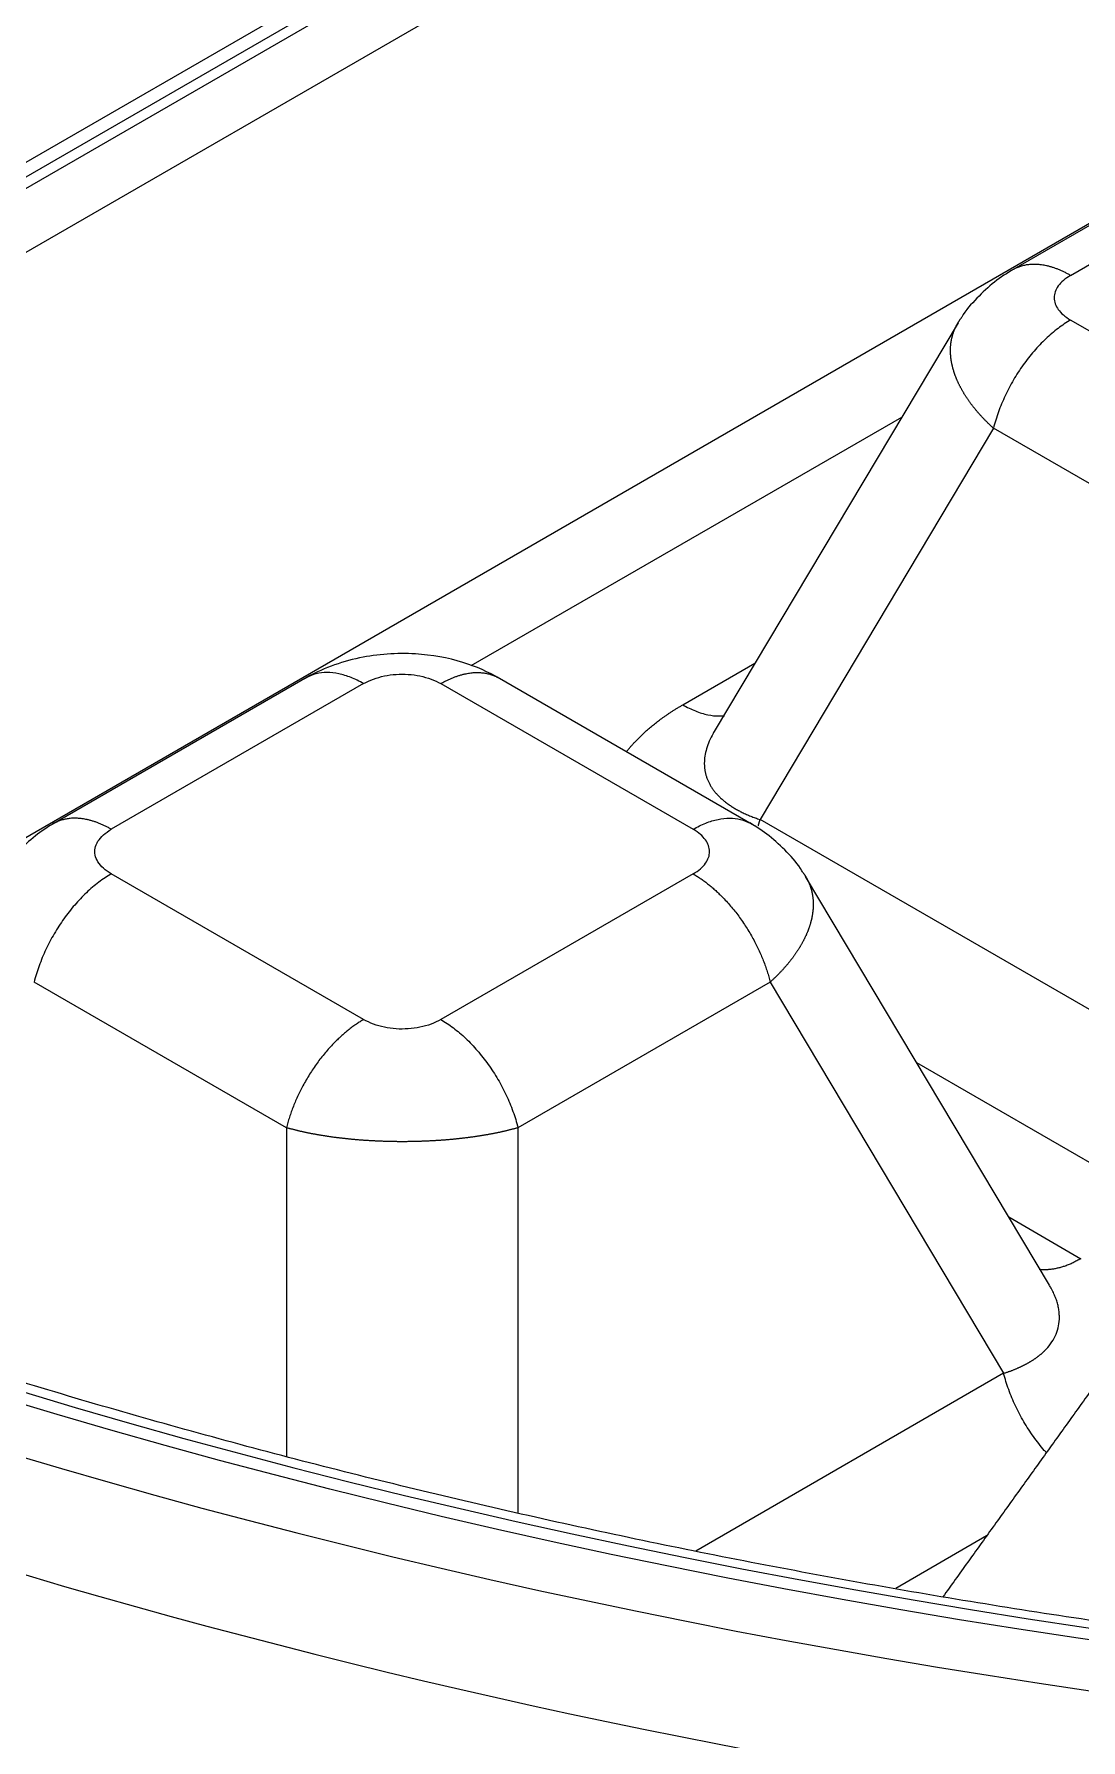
# Model space of a CAD drawing. Header units: millimetres. Extents: x -1286 to 291, y 5350 to 5880.
# Drawn here: x -803.65 to -785.42, y 5566.83 to 5596.53 of the extents above; entities that cross this region are included whole.
import ezdxf

# ---------------------------------------------------------------- set-up
doc = ezdxf.new("R2010")
doc.units = ezdxf.units.MM
doc.layers.add('粗实线层', color=7, linetype='Continuous', lineweight=35)

msp = doc.modelspace()

# ---------------------------------------------------------------- linework, layer by layer
at = {"layer": '粗实线层', "lineweight": 25}
for p, q in [((-767.335, 5615.085, 2078.952), (-824.895, 5581.853, 2078.952)), ((-824.723, 5581.754, 2078.952), (-767.164, 5614.986, 2078.952)), ((-767.666, 5615.149, 2078.952), (-824.67, 5582.238, 2078.952)), ((-766.639, 5614.174, 2078.952), (-823.376, 5581.417, 2078.952)), ((-766.639, 5603.987, 2078.952), (-813.946, 5576.674, 2078.952)), ((-782.153, 5594.996, 2078.952), (-786.632, 5592.409, 2078.952)), ((-785.604, 5592.324, 2078.952), (-781.211, 5594.859, 2078.952)), ((-787.563, 5591.502, 2078.952), (-791.806, 5584.386, 2078.952)), ((-781.211, 5589.012, 2078.952), (-785.604, 5591.548, 2078.952)), ((-788.547, 5589.852, 2078.952), (-796.042, 5585.525, 2078.952)), ((-786.947, 5589.665, 2078.952), (-791.01, 5582.852, 2078.952)), ((-782.555, 5587.129, 2078.952), (-786.947, 5589.665, 2078.952)), ((-792.354, 5584.849, 2078.952), (-791.098, 5585.574, 2078.952)), ((-798.853, 5585.354, 2078.952), (-803.332, 5582.768, 2078.952)), ((-797.911, 5585.218, 2078.952), (-802.304, 5582.682, 2078.952)), ((-796.568, 5585.218, 2078.952), (-792.175, 5582.682, 2078.952)), ((-791.107, 5582.745, 2078.952), (-795.586, 5585.331, 2078.952)), ((-782.555, 5577.971, 2078.952), (-791.01, 5582.852, 2078.952)), ((-797.911, 5579.37, 2078.952), (-802.304, 5581.906, 2078.952)), ((-792.175, 5581.906, 2078.952), (-796.568, 5579.37, 2078.952)), ((-785.972, 5574.743, 2078.952), (-790.216, 5581.86, 2078.952)), ((-799.255, 5577.487, 2078.952), (-803.647, 5580.023, 2078.952)), ((-790.832, 5580.023, 2078.952), (-795.224, 5577.487, 2078.952)), ((-790.832, 5580.023, 2078.952), (-786.769, 5573.211, 2078.952)), ((-783.899, 5576.088, 2078.952), (-788.283, 5578.619, 2078.952)), ((-799.255, 5577.487, 2078.952), (-799.255, 5571.766, 2078.952)), ((-795.224, 5577.487, 2078.952), (-795.224, 5570.783, 2078.952)), ((-786.681, 5575.933, 2078.952), (-785.425, 5575.207, 2078.952)), ((-786.769, 5573.211, 2078.952), (-792.13, 5570.115, 2078.952)), ((-787.067, 5570.38, 2078.952), (-788.647, 5569.467, 2078.952))]:
    msp.add_line(p, q, dxfattribs=at)
for centre, major_axis, start_param, end_param in [((-768.103, 5619.466, 2078.952), (101.531, 0), 5.605815, 8.437063), ((-763.839, 5614.543, 2078.952), (-87.342, 0), 0, 2.002312), ((-763.839, 5616.499, 2078.952), (-87.216, 0), 0.222033, 2.916833), ((-768.103, 5619.077, 2078.952), (102.032, 0), 3.464059, 5.38976), ((-768.103, 5619.466, 2078.952), (-100.442, 0), 0.42009, 1.991239), ((-768.103, 5613.333, 2078.952), (-102.401, 0), 0.320214, 2.106465), ((-763.839, 5617.004, 2078.952), (-86.224, 0), 0.786805, 2.354788)]:
    msp.add_ellipse(centre, major_axis=major_axis, ratio=0.57735, start_param=start_param, end_param=end_param, dxfattribs=at)
msp.add_ellipse((-763.839, 5617.004, 2078.952), major_axis=(-86.564, 0), ratio=0.57735, dxfattribs=at)
for points, degree, knots in [([(-865.246, 5594.547, 2078.952), (-865.174, 5594.413, 2078.952), (-864.635, 5593.418, 2078.952), (-863.443, 5591.599, 2078.952), (-861.652, 5589.101, 2078.952), (-859.649, 5586.656, 2078.952), (-857.46, 5584.266, 2078.952), (-855.084, 5581.936, 2078.952), (-852.528, 5579.672, 2078.952), (-849.796, 5577.478, 2078.952), (-846.895, 5575.359, 2078.952), (-843.83, 5573.319, 2078.952), (-840.608, 5571.363, 2078.952), (-837.236, 5569.494, 2078.952), (-833.72, 5567.716, 2078.952), (-830.069, 5566.033, 2078.952), (-826.289, 5564.448, 2078.952), (-822.389, 5562.965, 2078.952), (-818.377, 5561.586, 2078.952), (-814.26, 5560.315, 2078.952), (-810.048, 5559.154, 2078.952), (-805.75, 5558.105, 2078.952), (-801.373, 5557.17, 2078.952), (-796.928, 5556.352, 2078.952), (-792.422, 5555.652, 2078.952), (-787.867, 5555.071, 2078.952), (-783.271, 5554.61, 2078.952), (-778.643, 5554.272, 2078.952), (-773.994, 5554.055, 2078.952), (-769.332, 5553.961, 2078.952), (-764.668, 5553.99, 2078.952), (-760.011, 5554.142, 2078.952), (-755.371, 5554.417, 2078.952), (-750.757, 5554.813, 2078.952), (-746.179, 5555.33, 2078.952), (-741.647, 5555.968, 2078.952), (-737.169, 5556.724, 2078.952), (-732.755, 5557.598, 2078.952), (-728.414, 5558.587, 2078.952), (-724.155, 5559.689, 2078.952), (-719.984, 5560.904, 2078.952), (-717.271, 5561.786, 2078.952), (-715.929, 5562.245, 2078.952)], 3, [0, 0, 0, 0, 0.003967, 0.029455, 0.054957, 0.080472, 0.105998, 0.131532, 0.157073, 0.182618, 0.208167, 0.233717, 0.259268, 0.284819, 0.310369, 0.335919, 0.361467, 0.387013, 0.412559, 0.438103, 0.463645, 0.489187, 0.514727, 0.540266, 0.565804, 0.591342, 0.616879, 0.642415, 0.667951, 0.693486, 0.719022, 0.744558, 0.770093, 0.79563, 0.821166, 0.846704, 0.872242, 0.897781, 0.923321, 0.948862, 0.974405, 1, 1, 1, 1]), ([(-786.591, 5592.433, 2078.952), (-786.709, 5592.366, 2078.952), (-786.938, 5592.214, 2078.952), (-787.243, 5591.929, 2078.952), (-787.439, 5591.708, 2078.952), (-787.51, 5591.578, 2078.952), (-787.516, 5591.567, 2078.952)], 3, [0, 0, 0, 0, 0.310338, 0.634068, 0.969215, 1, 1, 1, 1]), ([(-786.947, 5589.665, 2078.952), (-786.953, 5589.67, 2078.952), (-786.965, 5589.681, 2078.952), (-786.983, 5589.697, 2078.952), (-787, 5589.714, 2078.952), (-787.017, 5589.73, 2078.952), (-787.034, 5589.746, 2078.952), (-787.051, 5589.763, 2078.952), (-787.067, 5589.779, 2078.952), (-787.084, 5589.796, 2078.952), (-787.1, 5589.812, 2078.952), (-787.116, 5589.829, 2078.952), (-787.132, 5589.846, 2078.952), (-787.147, 5589.862, 2078.952), (-787.163, 5589.879, 2078.952), (-787.178, 5589.896, 2078.952), (-787.193, 5589.912, 2078.952), (-787.208, 5589.929, 2078.952), (-787.222, 5589.946, 2078.952), (-787.237, 5589.963, 2078.952), (-787.251, 5589.98, 2078.952), (-787.265, 5589.997, 2078.952), (-787.279, 5590.014, 2078.952), (-787.292, 5590.031, 2078.952), (-787.305, 5590.048, 2078.952), (-787.319, 5590.065, 2078.952), (-787.332, 5590.082, 2078.952), (-787.344, 5590.099, 2078.952), (-787.357, 5590.116, 2078.952), (-787.369, 5590.133, 2078.952), (-787.381, 5590.151, 2078.952), (-787.393, 5590.168, 2078.952), (-787.405, 5590.185, 2078.952), (-787.416, 5590.202, 2078.952), (-787.427, 5590.219, 2078.952), (-787.438, 5590.236, 2078.952), (-787.449, 5590.254, 2078.952), (-787.46, 5590.271, 2078.952), (-787.47, 5590.288, 2078.952), (-787.48, 5590.305, 2078.952), (-787.49, 5590.322, 2078.952), (-787.499, 5590.34, 2078.952), (-787.509, 5590.357, 2078.952), (-787.518, 5590.374, 2078.952), (-787.527, 5590.391, 2078.952), (-787.536, 5590.408, 2078.952), (-787.544, 5590.425, 2078.952), (-787.553, 5590.443, 2078.952), (-787.561, 5590.46, 2078.952), (-787.569, 5590.477, 2078.952), (-787.576, 5590.494, 2078.952), (-787.584, 5590.511, 2078.952), (-787.591, 5590.528, 2078.952), (-787.598, 5590.545, 2078.952), (-787.604, 5590.562, 2078.952), (-787.611, 5590.579, 2078.952), (-787.617, 5590.596, 2078.952), (-787.623, 5590.613, 2078.952), (-787.629, 5590.63, 2078.952), (-787.634, 5590.647, 2078.952), (-787.639, 5590.664, 2078.952), (-787.644, 5590.681, 2078.952), (-787.649, 5590.698, 2078.952), (-787.654, 5590.714, 2078.952), (-787.658, 5590.731, 2078.952), (-787.662, 5590.748, 2078.952), (-787.666, 5590.764, 2078.952), (-787.67, 5590.781, 2078.952), (-787.673, 5590.798, 2078.952), (-787.676, 5590.814, 2078.952), (-787.679, 5590.831, 2078.952), (-787.682, 5590.847, 2078.952), (-787.684, 5590.863, 2078.952), (-787.686, 5590.88, 2078.952), (-787.688, 5590.896, 2078.952), (-787.69, 5590.912, 2078.952), (-787.691, 5590.928, 2078.952), (-787.692, 5590.945, 2078.952), (-787.693, 5590.961, 2078.952), (-787.694, 5590.977, 2078.952), (-787.695, 5590.993, 2078.952), (-787.695, 5591.009, 2078.952), (-787.695, 5591.024, 2078.952), (-787.695, 5591.04, 2078.952), (-787.694, 5591.056, 2078.952), (-787.693, 5591.071, 2078.952), (-787.693, 5591.087, 2078.952), (-787.691, 5591.103, 2078.952), (-787.69, 5591.118, 2078.952), (-787.688, 5591.133, 2078.952), (-787.686, 5591.149, 2078.952), (-787.684, 5591.164, 2078.952), (-787.682, 5591.179, 2078.952), (-787.679, 5591.194, 2078.952), (-787.676, 5591.209, 2078.952), (-787.673, 5591.224, 2078.952), (-787.67, 5591.239, 2078.952), (-787.666, 5591.254, 2078.952), (-787.662, 5591.268, 2078.952), (-787.658, 5591.283, 2078.952), (-787.654, 5591.298, 2078.952), (-787.649, 5591.312, 2078.952), (-787.645, 5591.326, 2078.952), (-787.64, 5591.341, 2078.952), (-787.634, 5591.355, 2078.952), (-787.629, 5591.369, 2078.952), (-787.623, 5591.383, 2078.952), (-787.617, 5591.397, 2078.952), (-787.611, 5591.411, 2078.952), (-787.605, 5591.424, 2078.952), (-787.598, 5591.438, 2078.952), (-787.591, 5591.451, 2078.952), (-787.584, 5591.465, 2078.952), (-787.577, 5591.478, 2078.952), (-787.57, 5591.49, 2078.952), (-787.565, 5591.497, 2078.952), (-787.564, 5591.5, 2078.952)], 3, [0, 0, 0, 0, 0.008831, 0.01766, 0.026489, 0.035316, 0.044142, 0.052968, 0.061791, 0.070614, 0.079436, 0.088257, 0.097077, 0.105895, 0.114713, 0.12353, 0.132346, 0.14116, 0.149974, 0.158787, 0.167599, 0.17641, 0.185221, 0.19403, 0.202838, 0.211646, 0.220453, 0.229259, 0.238064, 0.246869, 0.255673, 0.264476, 0.273278, 0.28208, 0.290881, 0.299681, 0.308481, 0.31728, 0.326078, 0.334876, 0.343673, 0.35247, 0.361266, 0.370061, 0.378856, 0.387651, 0.396445, 0.405238, 0.414031, 0.422824, 0.431616, 0.440408, 0.449199, 0.45799, 0.46678, 0.475571, 0.484361, 0.49315, 0.501939, 0.510728, 0.519517, 0.528306, 0.537094, 0.545882, 0.55467, 0.563457, 0.572245, 0.581032, 0.589819, 0.598606, 0.607393, 0.61618, 0.624967, 0.633753, 0.64254, 0.651326, 0.660113, 0.6689, 0.677686, 0.686473, 0.69526, 0.704046, 0.712833, 0.72162, 0.730407, 0.739194, 0.747982, 0.756769, 0.765557, 0.774345, 0.783133, 0.791921, 0.80071, 0.809498, 0.818288, 0.827077, 0.835867, 0.844657, 0.853447, 0.862238, 0.871029, 0.87982, 0.888612, 0.897404, 0.906197, 0.91499, 0.923784, 0.932578, 0.941372, 0.950168, 0.958963, 0.967759, 0.976556, 0.985354, 0.994152, 1, 1, 1, 1]), ([(-787.564, 5591.5, 2078.952), (-787.563, 5591.502, 2078.952), (-787.559, 5591.507, 2078.952), (-787.553, 5591.518, 2078.952), (-787.545, 5591.531, 2078.952), (-787.536, 5591.543, 2078.952), (-787.528, 5591.556, 2078.952), (-787.522, 5591.564, 2078.952), (-787.519, 5591.567, 2078.952)], 3, [0, 0, 0, 0, 0.064013, 0.254927, 0.445856, 0.636798, 0.827755, 1, 1, 1, 1]), ([(-785.604, 5591.548, 2078.952), (-785.677, 5591.505, 2078.952), (-785.75, 5591.456, 2078.952), (-785.895, 5591.347, 2078.952), (-785.967, 5591.286, 2078.952), (-786.107, 5591.153, 2078.952), (-786.175, 5591.082, 2078.952), (-786.306, 5590.93, 2078.952), (-786.369, 5590.85, 2078.952), (-786.489, 5590.682, 2078.952), (-786.545, 5590.595, 2078.952), (-786.65, 5590.416, 2078.952), (-786.698, 5590.324, 2078.952), (-786.786, 5590.138, 2078.952), (-786.826, 5590.043, 2078.952), (-786.894, 5589.854, 2078.952), (-786.924, 5589.759, 2078.952), (-786.947, 5589.665, 2078.952)], 3, [0, 0, 0, 0, 0.125, 0.125, 0.25, 0.25, 0.375, 0.375, 0.5, 0.5, 0.625, 0.625, 0.75, 0.75, 0.875, 0.875, 1, 1, 1, 1]), ([(-795.536, 5585.302, 2078.952), (-795.739, 5585.42, 2078.952), (-796.198, 5585.623, 2078.952), (-797.043, 5585.776, 2078.952), (-797.849, 5585.717, 2078.952), (-798.495, 5585.53, 2078.952), (-798.797, 5585.387, 2078.952), (-798.943, 5585.302, 2078.952)], 3, [0, 0, 0, 0, 0.20404, 0.436738, 0.701679, 0.846878, 1, 1, 1, 1]), ([(-797.911, 5585.218, 2078.952), (-797.985, 5585.26, 2078.952), (-798.058, 5585.296, 2078.952), (-798.203, 5585.353, 2078.952), (-798.275, 5585.375, 2078.952), (-798.415, 5585.404, 2078.952), (-798.483, 5585.411, 2078.952), (-798.614, 5585.411, 2078.952), (-798.677, 5585.404, 2078.952), (-798.797, 5585.374, 2078.952), (-798.853, 5585.352, 2078.952), (-798.909, 5585.321, 2078.952), (-798.913, 5585.319, 2078.952), (-798.917, 5585.317, 2078.952)], 3, [0, 0, 0, 0, 0.19719, 0.19719, 0.39438, 0.39438, 0.59157, 0.59157, 0.78876, 0.78876, 0.98595, 0.98595, 1, 1, 1, 1]), ([(-793.338, 5584.029, 2078.952), (-793.182, 5584.229, 2078.952), (-792.97, 5584.414, 2078.952), (-792.703, 5584.648, 2078.952), (-792.354, 5584.849, 2078.952)], 2, [0, 0, 0, 0.44759, 0.44759, 1, 1, 1]), ([(-792.354, 5584.849, 2078.952), (-792.281, 5584.807, 2078.952), (-792.208, 5584.771, 2078.952), (-792.062, 5584.713, 2078.952), (-791.991, 5584.691, 2078.952), (-791.851, 5584.662, 2078.952), (-791.783, 5584.655, 2078.952), (-791.686, 5584.655, 2078.952), (-791.656, 5584.657, 2078.952), (-791.626, 5584.66, 2078.952)], 3, [0, 0, 0, 0, 0.287925, 0.287925, 0.57585, 0.57585, 0.863775, 0.863775, 1, 1, 1, 1]), ([(-791.809, 5584.382, 2078.952), (-791.815, 5584.371, 2078.952), (-791.873, 5584.272, 2078.952), (-791.954, 5584.086, 2078.952), (-791.981, 5583.904, 2078.952), (-791.98, 5583.805, 2078.952), (-791.978, 5583.779, 2078.952), (-791.976, 5583.753, 2078.952), (-791.973, 5583.727, 2078.952), (-791.969, 5583.701, 2078.952), (-791.964, 5583.676, 2078.952), (-791.958, 5583.65, 2078.952), (-791.951, 5583.625, 2078.952), (-791.944, 5583.6, 2078.952), (-791.935, 5583.575, 2078.952), (-791.926, 5583.55, 2078.952), (-791.915, 5583.525, 2078.952), (-791.904, 5583.501, 2078.952), (-791.892, 5583.477, 2078.952), (-791.879, 5583.453, 2078.952), (-791.865, 5583.429, 2078.952), (-791.85, 5583.406, 2078.952), (-791.834, 5583.382, 2078.952), (-791.817, 5583.359, 2078.952), (-791.799, 5583.336, 2078.952), (-791.78, 5583.314, 2078.952), (-791.76, 5583.291, 2078.952), (-791.74, 5583.269, 2078.952), (-791.718, 5583.248, 2078.952), (-791.696, 5583.226, 2078.952), (-791.672, 5583.205, 2078.952), (-791.648, 5583.184, 2078.952), (-791.623, 5583.163, 2078.952), (-791.597, 5583.143, 2078.952), (-791.569, 5583.123, 2078.952), (-791.541, 5583.103, 2078.952), (-791.512, 5583.084, 2078.952), (-791.482, 5583.065, 2078.952), (-791.452, 5583.046, 2078.952), (-791.42, 5583.028, 2078.952), (-791.387, 5583.01, 2078.952), (-791.354, 5582.992, 2078.952), (-791.319, 5582.975, 2078.952), (-791.284, 5582.958, 2078.952), (-791.247, 5582.942, 2078.952), (-791.21, 5582.926, 2078.952), (-791.172, 5582.91, 2078.952), (-791.133, 5582.895, 2078.952), (-791.093, 5582.88, 2078.952), (-791.052, 5582.866, 2078.952), (-791.024, 5582.857, 2078.952), (-791.01, 5582.852, 2078.952)], 3, [0, 0, 0, 0, 0.015667, 0.151562, 0.283125, 0.29728, 0.311468, 0.325691, 0.339951, 0.354251, 0.368593, 0.382979, 0.397412, 0.411893, 0.426425, 0.44101, 0.455651, 0.470349, 0.485106, 0.499925, 0.514807, 0.529756, 0.544772, 0.559857, 0.575015, 0.590246, 0.605552, 0.620936, 0.636399, 0.651943, 0.66757, 0.683281, 0.699079, 0.714964, 0.73094, 0.747006, 0.763166, 0.77942, 0.79577, 0.812218, 0.828765, 0.845412, 0.862162, 0.879015, 0.895973, 0.913038, 0.93021, 0.94749, 0.964882, 0.982384, 1, 1, 1, 1]), ([(-792.175, 5582.682, 2078.952), (-792.102, 5582.724, 2078.952), (-792.029, 5582.76, 2078.952), (-791.884, 5582.818, 2078.952), (-791.812, 5582.839, 2078.952), (-791.672, 5582.868, 2078.952), (-791.604, 5582.876, 2078.952), (-791.473, 5582.875, 2078.952), (-791.41, 5582.868, 2078.952), (-791.29, 5582.839, 2078.952), (-791.234, 5582.817, 2078.952), (-791.176, 5582.785, 2078.952), (-791.17, 5582.781, 2078.952), (-791.165, 5582.778, 2078.952)], 3, [0, 0, 0, 0, 0.195843, 0.195843, 0.391687, 0.391687, 0.58753, 0.58753, 0.783373, 0.783373, 0.979216, 0.979216, 1, 1, 1, 1]), ([(-803.291, 5582.792, 2078.952), (-803.409, 5582.724, 2078.952), (-803.638, 5582.572, 2078.952), (-803.943, 5582.288, 2078.952), (-804.139, 5582.066, 2078.952), (-804.211, 5581.936, 2078.952), (-804.216, 5581.925, 2078.952)], 3, [0, 0, 0, 0, 0.310333, 0.634059, 0.969203, 1, 1, 1, 1]), ([(-790.263, 5581.925, 2078.952), (-790.269, 5581.936, 2078.952), (-790.34, 5582.066, 2078.952), (-790.536, 5582.288, 2078.952), (-790.841, 5582.572, 2078.952), (-791.07, 5582.724, 2078.952), (-791.188, 5582.792, 2078.952)], 3, [0, 0, 0, 0, 0.030868, 0.365968, 0.689658, 1, 1, 1, 1]), ([(-802.304, 5581.906, 2078.952), (-802.377, 5581.864, 2078.952), (-802.45, 5581.815, 2078.952), (-802.595, 5581.705, 2078.952), (-802.667, 5581.644, 2078.952), (-802.807, 5581.511, 2078.952), (-802.875, 5581.44, 2078.952), (-803.006, 5581.288, 2078.952), (-803.069, 5581.208, 2078.952), (-803.189, 5581.041, 2078.952), (-803.245, 5580.954, 2078.952), (-803.35, 5580.774, 2078.952), (-803.399, 5580.682, 2078.952), (-803.486, 5580.496, 2078.952), (-803.526, 5580.401, 2078.952), (-803.594, 5580.212, 2078.952), (-803.624, 5580.117, 2078.952), (-803.648, 5580.023, 2078.952)], 3, [0, 0, 0, 0, 0.125, 0.125, 0.25, 0.25, 0.375, 0.375, 0.5, 0.5, 0.625, 0.625, 0.75, 0.75, 0.875, 0.875, 1, 1, 1, 1]), ([(-790.215, 5581.858, 2078.952), (-790.214, 5581.856, 2078.952), (-790.209, 5581.849, 2078.952), (-790.203, 5581.837, 2078.952), (-790.195, 5581.824, 2078.952), (-790.188, 5581.81, 2078.952), (-790.181, 5581.797, 2078.952), (-790.175, 5581.783, 2078.952), (-790.168, 5581.769, 2078.952), (-790.162, 5581.756, 2078.952), (-790.156, 5581.742, 2078.952), (-790.15, 5581.728, 2078.952), (-790.145, 5581.714, 2078.952), (-790.14, 5581.7, 2078.952), (-790.135, 5581.685, 2078.952), (-790.13, 5581.671, 2078.952), (-790.125, 5581.657, 2078.952), (-790.121, 5581.642, 2078.952), (-790.117, 5581.627, 2078.952), (-790.113, 5581.613, 2078.952), (-790.109, 5581.598, 2078.952), (-790.106, 5581.583, 2078.952), (-790.103, 5581.568, 2078.952), (-790.1, 5581.553, 2078.952), (-790.097, 5581.538, 2078.952), (-790.095, 5581.523, 2078.952), (-790.093, 5581.508, 2078.952), (-790.091, 5581.493, 2078.952), (-790.089, 5581.477, 2078.952), (-790.088, 5581.462, 2078.952), (-790.086, 5581.446, 2078.952), (-790.086, 5581.431, 2078.952), (-790.085, 5581.415, 2078.952), (-790.084, 5581.399, 2078.952), (-790.084, 5581.384, 2078.952), (-790.084, 5581.368, 2078.952), (-790.084, 5581.352, 2078.952), (-790.085, 5581.336, 2078.952), (-790.085, 5581.32, 2078.952), (-790.086, 5581.304, 2078.952), (-790.088, 5581.288, 2078.952), (-790.089, 5581.271, 2078.952), (-790.091, 5581.255, 2078.952), (-790.093, 5581.239, 2078.952), (-790.095, 5581.223, 2078.952), (-790.097, 5581.206, 2078.952), (-790.1, 5581.19, 2078.952), (-790.103, 5581.173, 2078.952), (-790.106, 5581.157, 2078.952), (-790.109, 5581.14, 2078.952), (-790.113, 5581.124, 2078.952), (-790.117, 5581.107, 2078.952), (-790.121, 5581.09, 2078.952), (-790.125, 5581.074, 2078.952), (-790.13, 5581.057, 2078.952), (-790.134, 5581.04, 2078.952), (-790.139, 5581.023, 2078.952), (-790.145, 5581.006, 2078.952), (-790.15, 5580.989, 2078.952), (-790.156, 5580.972, 2078.952), (-790.162, 5580.955, 2078.952), (-790.168, 5580.938, 2078.952), (-790.174, 5580.921, 2078.952), (-790.181, 5580.904, 2078.952), (-790.188, 5580.887, 2078.952), (-790.195, 5580.87, 2078.952), (-790.202, 5580.853, 2078.952), (-790.21, 5580.836, 2078.952), (-790.218, 5580.819, 2078.952), (-790.226, 5580.802, 2078.952), (-790.234, 5580.785, 2078.952), (-790.243, 5580.767, 2078.952), (-790.251, 5580.75, 2078.952), (-790.26, 5580.733, 2078.952), (-790.27, 5580.716, 2078.952), (-790.279, 5580.699, 2078.952), (-790.289, 5580.681, 2078.952), (-790.299, 5580.664, 2078.952), (-790.309, 5580.647, 2078.952), (-790.319, 5580.63, 2078.952), (-790.33, 5580.613, 2078.952), (-790.34, 5580.595, 2078.952), (-790.351, 5580.578, 2078.952), (-790.362, 5580.561, 2078.952), (-790.374, 5580.544, 2078.952), (-790.386, 5580.527, 2078.952), (-790.397, 5580.509, 2078.952), (-790.41, 5580.492, 2078.952), (-790.422, 5580.475, 2078.952), (-790.434, 5580.458, 2078.952), (-790.447, 5580.441, 2078.952), (-790.46, 5580.424, 2078.952), (-790.473, 5580.407, 2078.952), (-790.486, 5580.39, 2078.952), (-790.5, 5580.373, 2078.952), (-790.514, 5580.356, 2078.952), (-790.528, 5580.339, 2078.952), (-790.542, 5580.322, 2078.952), (-790.556, 5580.305, 2078.952), (-790.571, 5580.288, 2078.952), (-790.586, 5580.271, 2078.952), (-790.601, 5580.254, 2078.952), (-790.616, 5580.237, 2078.952), (-790.631, 5580.221, 2078.952), (-790.647, 5580.204, 2078.952), (-790.663, 5580.187, 2078.952), (-790.679, 5580.171, 2078.952), (-790.695, 5580.154, 2078.952), (-790.711, 5580.138, 2078.952), (-790.728, 5580.121, 2078.952), (-790.745, 5580.105, 2078.952), (-790.762, 5580.088, 2078.952), (-790.779, 5580.072, 2078.952), (-790.796, 5580.056, 2078.952), (-790.814, 5580.039, 2078.952), (-790.826, 5580.029, 2078.952), (-790.832, 5580.023, 2078.952)], 3, [0, 0, 0, 0, 0.005386, 0.014179, 0.022971, 0.031763, 0.040554, 0.049345, 0.058135, 0.066925, 0.075715, 0.084505, 0.093294, 0.102083, 0.110872, 0.11966, 0.128448, 0.137236, 0.146024, 0.154812, 0.163599, 0.172386, 0.181174, 0.189961, 0.198748, 0.207534, 0.216321, 0.225108, 0.233895, 0.242681, 0.251468, 0.260254, 0.269041, 0.277828, 0.286615, 0.295401, 0.304188, 0.312975, 0.321763, 0.33055, 0.339337, 0.348125, 0.356913, 0.365701, 0.374489, 0.383277, 0.392066, 0.400855, 0.409644, 0.418434, 0.427224, 0.436014, 0.444804, 0.453595, 0.462386, 0.471178, 0.47997, 0.488763, 0.497555, 0.506349, 0.515143, 0.523937, 0.532732, 0.541527, 0.550323, 0.55912, 0.567917, 0.576714, 0.585512, 0.594311, 0.603111, 0.611911, 0.620712, 0.629513, 0.638315, 0.647118, 0.655922, 0.664726, 0.673531, 0.682337, 0.691144, 0.699951, 0.70876, 0.717569, 0.726379, 0.73519, 0.744001, 0.752814, 0.761628, 0.770442, 0.779258, 0.788074, 0.796891, 0.80571, 0.814529, 0.82335, 0.832171, 0.840994, 0.849817, 0.858642, 0.867468, 0.876295, 0.885123, 0.893952, 0.902783, 0.911615, 0.920447, 0.929282, 0.938117, 0.946953, 0.955791, 0.96463, 0.973471, 0.982313, 0.991156, 1, 1, 1, 1]), ([(-790.26, 5581.926, 2078.952), (-790.257, 5581.922, 2078.952), (-790.251, 5581.914, 2078.952), (-790.243, 5581.902, 2078.952), (-790.235, 5581.889, 2078.952), (-790.226, 5581.876, 2078.952), (-790.22, 5581.866, 2078.952), (-790.216, 5581.86, 2078.952), (-790.215, 5581.858, 2078.952)], 3, [0, 0, 0, 0, 0.163279, 0.354007, 0.544723, 0.735429, 0.926124, 1, 1, 1, 1]), ([(-703.9, 5581.44, 2078.952), (-704.196, 5581.27, 2078.952), (-705.508, 5580.532, 2078.952), (-707.929, 5579.277, 2078.952), (-711.221, 5577.723, 2078.952), (-714.647, 5576.266, 2078.952), (-718.194, 5574.907, 2078.952), (-721.856, 5573.652, 2078.952), (-725.622, 5572.503, 2078.952), (-729.483, 5571.463, 2078.952), (-733.429, 5570.535, 2078.952), (-737.452, 5569.721, 2078.952), (-741.54, 5569.023, 2078.952), (-745.683, 5568.443, 2078.952), (-749.872, 5567.982, 2078.952), (-754.096, 5567.642, 2078.952), (-758.344, 5567.424, 2078.952), (-762.606, 5567.327, 2078.952), (-766.871, 5567.353, 2078.952), (-771.128, 5567.501, 2078.952), (-775.367, 5567.771, 2078.952), (-779.578, 5568.162, 2078.952), (-783.749, 5568.673, 2078.952), (-787.871, 5569.303, 2078.952), (-791.933, 5570.05, 2078.952), (-795.925, 5570.913, 2078.952), (-799.836, 5571.889, 2078.952), (-803.659, 5572.975, 2078.952), (-807.382, 5574.169, 2078.952), (-810.996, 5575.468, 2078.952), (-814.494, 5576.869, 2078.952), (-817.864, 5578.367, 2078.952), (-820.966, 5579.891, 2078.952), (-822.895, 5580.94, 2078.952), (-823.775, 5581.442, 2078.952)], 3, [0, 0, 0, 0, 0.009445, 0.041511, 0.073581, 0.105654, 0.137729, 0.169808, 0.201889, 0.233973, 0.26606, 0.29815, 0.330241, 0.362335, 0.39443, 0.426527, 0.458624, 0.490723, 0.522821, 0.554919, 0.587017, 0.619114, 0.65121, 0.683304, 0.715396, 0.747486, 0.779573, 0.811658, 0.843739, 0.875817, 0.907891, 0.939962, 0.972029, 1, 1, 1, 1]), ([(-796.568, 5579.37, 2078.952), (-796.494, 5579.328, 2078.952), (-796.421, 5579.279, 2078.952), (-796.276, 5579.169, 2078.952), (-796.204, 5579.108, 2078.952), (-796.064, 5578.976, 2078.952), (-795.996, 5578.904, 2078.952), (-795.865, 5578.752, 2078.952), (-795.802, 5578.672, 2078.952), (-795.683, 5578.505, 2078.952), (-795.626, 5578.418, 2078.952), (-795.521, 5578.239, 2078.952), (-795.473, 5578.147, 2078.952), (-795.385, 5577.96, 2078.952), (-795.346, 5577.866, 2078.952), (-795.277, 5577.676, 2078.952), (-795.248, 5577.581, 2078.952), (-795.224, 5577.487, 2078.952)], 3, [0, 0, 0, 0, 0.125, 0.125, 0.25, 0.25, 0.375, 0.375, 0.5, 0.5, 0.625, 0.625, 0.75, 0.75, 0.875, 0.875, 1, 1, 1, 1]), ([(-795.224, 5577.487, 2078.952), (-795.231, 5577.485, 2078.952), (-795.244, 5577.481, 2078.952), (-795.265, 5577.476, 2078.952), (-795.286, 5577.47, 2078.952), (-795.307, 5577.464, 2078.952), (-795.328, 5577.459, 2078.952), (-795.349, 5577.453, 2078.952), (-795.37, 5577.448, 2078.952), (-795.392, 5577.442, 2078.952), (-795.414, 5577.437, 2078.952), (-795.436, 5577.432, 2078.952), (-795.458, 5577.426, 2078.952), (-795.48, 5577.421, 2078.952), (-795.502, 5577.416, 2078.952), (-795.525, 5577.411, 2078.952), (-795.547, 5577.406, 2078.952), (-795.57, 5577.402, 2078.952), (-795.593, 5577.397, 2078.952), (-795.616, 5577.392, 2078.952), (-795.639, 5577.387, 2078.952), (-795.662, 5577.383, 2078.952), (-795.686, 5577.378, 2078.952), (-795.709, 5577.374, 2078.952), (-795.733, 5577.37, 2078.952), (-795.757, 5577.365, 2078.952), (-795.781, 5577.361, 2078.952), (-795.805, 5577.357, 2078.952), (-795.829, 5577.353, 2078.952), (-795.853, 5577.349, 2078.952), (-795.878, 5577.345, 2078.952), (-795.902, 5577.341, 2078.952), (-795.927, 5577.337, 2078.952), (-795.951, 5577.334, 2078.952), (-795.976, 5577.33, 2078.952), (-796.001, 5577.326, 2078.952), (-796.026, 5577.323, 2078.952), (-796.051, 5577.32, 2078.952), (-796.077, 5577.316, 2078.952), (-796.102, 5577.313, 2078.952), (-796.127, 5577.31, 2078.952), (-796.153, 5577.307, 2078.952), (-796.179, 5577.304, 2078.952), (-796.204, 5577.301, 2078.952), (-796.23, 5577.298, 2078.952), (-796.256, 5577.295, 2078.952), (-796.282, 5577.292, 2078.952), (-796.308, 5577.29, 2078.952), (-796.334, 5577.287, 2078.952), (-796.36, 5577.284, 2078.952), (-796.387, 5577.282, 2078.952), (-796.413, 5577.28, 2078.952), (-796.439, 5577.277, 2078.952), (-796.466, 5577.275, 2078.952), (-796.492, 5577.273, 2078.952), (-796.519, 5577.271, 2078.952), (-796.545, 5577.269, 2078.952), (-796.572, 5577.267, 2078.952), (-796.599, 5577.265, 2078.952), (-796.626, 5577.263, 2078.952), (-796.653, 5577.262, 2078.952), (-796.68, 5577.26, 2078.952), (-796.707, 5577.259, 2078.952), (-796.734, 5577.257, 2078.952), (-796.761, 5577.256, 2078.952), (-796.788, 5577.254, 2078.952), (-796.815, 5577.253, 2078.952), (-796.842, 5577.252, 2078.952), (-796.869, 5577.251, 2078.952), (-796.896, 5577.25, 2078.952), (-796.924, 5577.249, 2078.952), (-796.951, 5577.248, 2078.952), (-796.978, 5577.247, 2078.952), (-797.006, 5577.247, 2078.952), (-797.033, 5577.246, 2078.952), (-797.06, 5577.246, 2078.952), (-797.088, 5577.245, 2078.952), (-797.115, 5577.245, 2078.952), (-797.143, 5577.244, 2078.952), (-797.17, 5577.244, 2078.952), (-797.197, 5577.244, 2078.952), (-797.225, 5577.244, 2078.952), (-797.252, 5577.244, 2078.952), (-797.28, 5577.244, 2078.952), (-797.307, 5577.244, 2078.952), (-797.334, 5577.244, 2078.952), (-797.362, 5577.245, 2078.952), (-797.389, 5577.245, 2078.952), (-797.417, 5577.246, 2078.952), (-797.444, 5577.246, 2078.952), (-797.471, 5577.247, 2078.952), (-797.499, 5577.247, 2078.952), (-797.526, 5577.248, 2078.952), (-797.553, 5577.249, 2078.952), (-797.581, 5577.25, 2078.952), (-797.608, 5577.251, 2078.952), (-797.635, 5577.252, 2078.952), (-797.662, 5577.253, 2078.952), (-797.689, 5577.254, 2078.952), (-797.717, 5577.256, 2078.952), (-797.744, 5577.257, 2078.952), (-797.771, 5577.259, 2078.952), (-797.798, 5577.26, 2078.952), (-797.825, 5577.262, 2078.952), (-797.851, 5577.263, 2078.952), (-797.878, 5577.265, 2078.952), (-797.905, 5577.267, 2078.952), (-797.932, 5577.269, 2078.952), (-797.958, 5577.271, 2078.952), (-797.985, 5577.273, 2078.952), (-798.012, 5577.275, 2078.952), (-798.038, 5577.277, 2078.952), (-798.065, 5577.28, 2078.952), (-798.091, 5577.282, 2078.952), (-798.117, 5577.284, 2078.952), (-798.143, 5577.287, 2078.952), (-798.17, 5577.289, 2078.952), (-798.196, 5577.292, 2078.952), (-798.222, 5577.295, 2078.952), (-798.247, 5577.298, 2078.952), (-798.273, 5577.301, 2078.952), (-798.299, 5577.304, 2078.952), (-798.325, 5577.307, 2078.952), (-798.35, 5577.31, 2078.952), (-798.376, 5577.313, 2078.952), (-798.401, 5577.316, 2078.952), (-798.426, 5577.319, 2078.952), (-798.452, 5577.323, 2078.952), (-798.477, 5577.326, 2078.952), (-798.502, 5577.33, 2078.952), (-798.526, 5577.334, 2078.952), (-798.551, 5577.337, 2078.952), (-798.576, 5577.341, 2078.952), (-798.6, 5577.345, 2078.952), (-798.625, 5577.349, 2078.952), (-798.649, 5577.353, 2078.952), (-798.673, 5577.357, 2078.952), (-798.697, 5577.361, 2078.952), (-798.721, 5577.365, 2078.952), (-798.745, 5577.37, 2078.952), (-798.769, 5577.374, 2078.952), (-798.793, 5577.378, 2078.952), (-798.816, 5577.383, 2078.952), (-798.839, 5577.387, 2078.952), (-798.863, 5577.392, 2078.952), (-798.886, 5577.397, 2078.952), (-798.909, 5577.401, 2078.952), (-798.931, 5577.406, 2078.952), (-798.954, 5577.411, 2078.952), (-798.976, 5577.416, 2078.952), (-798.999, 5577.421, 2078.952), (-799.021, 5577.426, 2078.952), (-799.043, 5577.432, 2078.952), (-799.065, 5577.437, 2078.952), (-799.087, 5577.442, 2078.952), (-799.108, 5577.448, 2078.952), (-799.13, 5577.453, 2078.952), (-799.151, 5577.459, 2078.952), (-799.172, 5577.464, 2078.952), (-799.193, 5577.47, 2078.952), (-799.214, 5577.476, 2078.952), (-799.235, 5577.481, 2078.952), (-799.248, 5577.485, 2078.952), (-799.255, 5577.487, 2078.952)], 3, [0, 0, 0, 0, 0.006229, 0.012458, 0.018686, 0.024913, 0.031139, 0.037364, 0.043589, 0.049813, 0.056036, 0.062258, 0.06848, 0.074701, 0.080921, 0.087141, 0.09336, 0.099578, 0.105795, 0.112012, 0.118229, 0.124444, 0.130659, 0.136874, 0.143088, 0.149301, 0.155514, 0.161726, 0.167937, 0.174148, 0.180359, 0.186569, 0.192778, 0.198988, 0.205196, 0.211404, 0.217612, 0.223819, 0.230026, 0.236232, 0.242438, 0.248644, 0.254849, 0.261054, 0.267258, 0.273462, 0.279666, 0.285869, 0.292072, 0.298275, 0.304478, 0.31068, 0.316882, 0.323083, 0.329285, 0.335486, 0.341687, 0.347888, 0.354088, 0.360289, 0.366489, 0.372689, 0.378888, 0.385088, 0.391288, 0.397487, 0.403686, 0.409886, 0.416085, 0.422284, 0.428483, 0.434681, 0.44088, 0.447079, 0.453278, 0.459477, 0.465675, 0.471874, 0.478073, 0.484272, 0.49047, 0.496669, 0.502868, 0.509067, 0.515267, 0.521466, 0.527665, 0.533865, 0.540064, 0.546264, 0.552464, 0.558664, 0.564864, 0.571065, 0.577265, 0.583466, 0.589667, 0.595869, 0.60207, 0.608272, 0.614474, 0.620676, 0.626879, 0.633082, 0.639285, 0.645489, 0.651693, 0.657897, 0.664102, 0.670307, 0.676512, 0.682718, 0.688924, 0.695131, 0.701338, 0.707546, 0.713754, 0.719962, 0.726171, 0.73238, 0.73859, 0.7448, 0.751011, 0.757223, 0.763435, 0.769647, 0.77586, 0.782074, 0.788288, 0.794503, 0.800718, 0.806934, 0.813151, 0.819368, 0.825586, 0.831805, 0.838024, 0.844244, 0.850465, 0.856686, 0.862909, 0.869131, 0.875355, 0.881579, 0.887804, 0.89403, 0.900257, 0.906484, 0.912713, 0.918942, 0.925172, 0.931403, 0.937634, 0.943867, 0.9501, 0.956334, 0.96257, 0.968806, 0.975043, 0.981281, 0.987519, 0.993759, 1, 1, 1, 1]), ([(-786.769, 5573.211, 2078.952), (-786.761, 5573.213, 2078.952), (-786.746, 5573.218, 2078.952), (-786.725, 5573.225, 2078.952), (-786.703, 5573.232, 2078.952), (-786.682, 5573.24, 2078.952), (-786.661, 5573.248, 2078.952), (-786.64, 5573.255, 2078.952), (-786.62, 5573.263, 2078.952), (-786.599, 5573.271, 2078.952), (-786.579, 5573.279, 2078.952), (-786.56, 5573.287, 2078.952), (-786.54, 5573.295, 2078.952), (-786.521, 5573.304, 2078.952), (-786.502, 5573.312, 2078.952), (-786.484, 5573.321, 2078.952), (-786.466, 5573.329, 2078.952), (-786.448, 5573.338, 2078.952), (-786.43, 5573.346, 2078.952), (-786.412, 5573.355, 2078.952), (-786.395, 5573.364, 2078.952), (-786.378, 5573.373, 2078.952), (-786.361, 5573.382, 2078.952), (-786.345, 5573.391, 2078.952), (-786.329, 5573.401, 2078.952), (-786.313, 5573.41, 2078.952), (-786.297, 5573.419, 2078.952), (-786.282, 5573.429, 2078.952), (-786.267, 5573.438, 2078.952), (-786.252, 5573.448, 2078.952), (-786.237, 5573.457, 2078.952), (-786.223, 5573.467, 2078.952), (-786.209, 5573.477, 2078.952), (-786.195, 5573.487, 2078.952), (-786.182, 5573.497, 2078.952), (-786.168, 5573.507, 2078.952), (-786.155, 5573.517, 2078.952), (-786.143, 5573.527, 2078.952), (-786.13, 5573.537, 2078.952), (-786.118, 5573.547, 2078.952), (-786.106, 5573.557, 2078.952), (-786.094, 5573.568, 2078.952), (-786.083, 5573.578, 2078.952), (-786.072, 5573.589, 2078.952), (-786.061, 5573.599, 2078.952), (-786.05, 5573.61, 2078.952), (-786.039, 5573.621, 2078.952), (-785.995, 5573.667, 2078.952), (-785.925, 5573.755, 2078.952), (-785.853, 5573.892, 2078.952), (-785.809, 5574.037, 2078.952), (-785.796, 5574.164, 2078.952), (-785.802, 5574.269, 2078.952), (-785.813, 5574.349, 2078.952), (-785.832, 5574.43, 2078.952), (-785.858, 5574.512, 2078.952), (-785.893, 5574.595, 2078.952), (-785.93, 5574.671, 2078.952), (-785.957, 5574.719, 2078.952), (-785.969, 5574.738, 2078.952)], 3, [0, 0, 0, 0, 0.009303, 0.018561, 0.027776, 0.036947, 0.046075, 0.05516, 0.064201, 0.073199, 0.082154, 0.091067, 0.099937, 0.108765, 0.11755, 0.126294, 0.134995, 0.143655, 0.152274, 0.160851, 0.169386, 0.177881, 0.186335, 0.194749, 0.203122, 0.211454, 0.219747, 0.228, 0.236213, 0.244387, 0.252522, 0.260617, 0.268674, 0.276692, 0.284672, 0.292614, 0.300518, 0.308384, 0.316213, 0.324005, 0.33176, 0.339478, 0.347159, 0.354805, 0.362414, 0.369988, 0.377526, 0.385029, 0.468514, 0.551436, 0.63418, 0.717138, 0.758656, 0.800346, 0.842262, 0.884458, 0.926986, 0.969898, 1, 1, 1, 1]), ([(-786.025, 5571.828, 2078.952), (-786.037, 5571.842, 2078.952), (-786.049, 5571.856, 2078.952), (-786.127, 5571.945, 2078.952), (-786.19, 5572.026, 2078.952), (-786.31, 5572.193, 2078.952), (-786.366, 5572.28, 2078.952), (-786.471, 5572.459, 2078.952), (-786.52, 5572.551, 2078.952), (-786.607, 5572.738, 2078.952), (-786.647, 5572.832, 2078.952), (-786.715, 5573.022, 2078.952), (-786.745, 5573.117, 2078.952), (-786.769, 5573.211, 2078.952)], 3, [0, 0, 0, 0, 0.035773, 0.035773, 0.228618, 0.228618, 0.421464, 0.421464, 0.614309, 0.614309, 0.807155, 0.807155, 1, 1, 1, 1])]:
    msp.add_open_spline(points, degree=degree, knots=knots, dxfattribs=at)
for points, weights in [([(-785.604, 5592.324, 2078.952), (-785.982, 5592.542, 2078.952), (-786.339, 5592.582, 2078.952), (-786.614, 5592.42, 2078.952)], [1.10246419878, 1.01582383268, 0.984128655682, 1.0073786678]), ([(-796.568, 5585.218, 2078.952), (-796.192, 5585.435, 2078.952), (-795.837, 5585.476, 2078.952), (-795.562, 5585.317, 2078.952)], [1.10246419878, 1.01640873829, 0.984559105551, 1.00691530058]), ([(-802.304, 5582.682, 2078.952), (-802.682, 5582.9, 2078.952), (-803.039, 5582.94, 2078.952), (-803.314, 5582.778, 2078.952)], [1.10246419878, 1.01582605556, 0.984130282091, 1.00737687837]), ([(-791.04, 5582.745, 2078.952), (-791.029, 5582.781, 2078.952), (-791.019, 5582.817, 2078.952), (-791.01, 5582.852, 2078.952)], [1.08288242864, 1.08906461403, 1.09559264549, 1.10246652302]), ([(-792.175, 5581.906, 2078.952), (-791.547, 5581.543, 2078.952), (-791.036, 5580.827, 2078.952), (-790.832, 5580.023, 2078.952)], [1.10246419878, 0.965844578078, 0.965845267075, 1.10246626578]), ([(-797.911, 5579.37, 2078.952), (-798.54, 5579.007, 2078.952), (-799.051, 5578.291, 2078.952), (-799.255, 5577.487, 2078.952)], [1.10246419878, 0.965844578078, 0.965845267075, 1.10246626578]), ([(-785.425, 5575.207, 2078.952), (-785.678, 5575.061, 2078.952), (-785.928, 5574.993, 2078.952), (-786.153, 5575.019, 2078.952)], [1.10247043963, 1.04287166588, 1.00927073486, 1.00166764658])]:
    msp.add_rational_spline(points, weights, degree=3, dxfattribs=at)
for points, degree in [([(-785.604, 5592.324, 2078.952), (-785.701, 5592.267, 2078.952), (-785.841, 5592.145, 2078.952), (-785.915, 5591.935, 2078.952), (-785.84, 5591.726, 2078.952), (-785.701, 5591.604, 2078.952), (-785.604, 5591.548, 2078.952)], 3), ([(-797.911, 5585.218, 2078.952), (-797.858, 5585.248, 2078.952), (-797.745, 5585.301, 2078.952), (-797.551, 5585.356, 2078.952), (-797.345, 5585.384, 2078.952), (-797.134, 5585.384, 2078.952), (-796.928, 5585.356, 2078.952), (-796.734, 5585.301, 2078.952), (-796.621, 5585.248, 2078.952), (-796.568, 5585.218, 2078.952)], 3), ([(-802.304, 5581.906, 2078.952), (-802.357, 5581.937, 2078.952), (-802.448, 5582.002, 2078.952), (-802.544, 5582.114, 2078.952), (-802.592, 5582.233, 2078.952), (-802.592, 5582.355, 2078.952), (-802.544, 5582.474, 2078.952), (-802.448, 5582.586, 2078.952), (-802.357, 5582.651, 2078.952), (-802.304, 5582.682, 2078.952)], 3), ([(-792.175, 5581.906, 2078.952), (-792.077, 5581.963, 2078.952), (-791.937, 5582.086, 2078.952), (-791.864, 5582.295, 2078.952), (-791.939, 5582.504, 2078.952), (-792.078, 5582.626, 2078.952), (-792.175, 5582.682, 2078.952)], 3), ([(-796.568, 5579.37, 2078.952), (-796.621, 5579.34, 2078.952), (-796.734, 5579.287, 2078.952), (-796.928, 5579.232, 2078.952), (-797.134, 5579.204, 2078.952), (-797.345, 5579.203, 2078.952), (-797.551, 5579.232, 2078.952), (-797.745, 5579.287, 2078.952), (-797.858, 5579.34, 2078.952), (-797.911, 5579.37, 2078.952)], 3), ([(-784.347, 5574.168, 2078.952), (-787.829, 5569.318, 2078.952)], 1)]:
    msp.add_open_spline(points, degree=degree, dxfattribs=at)

doc.saveas('drawing.dxf')
